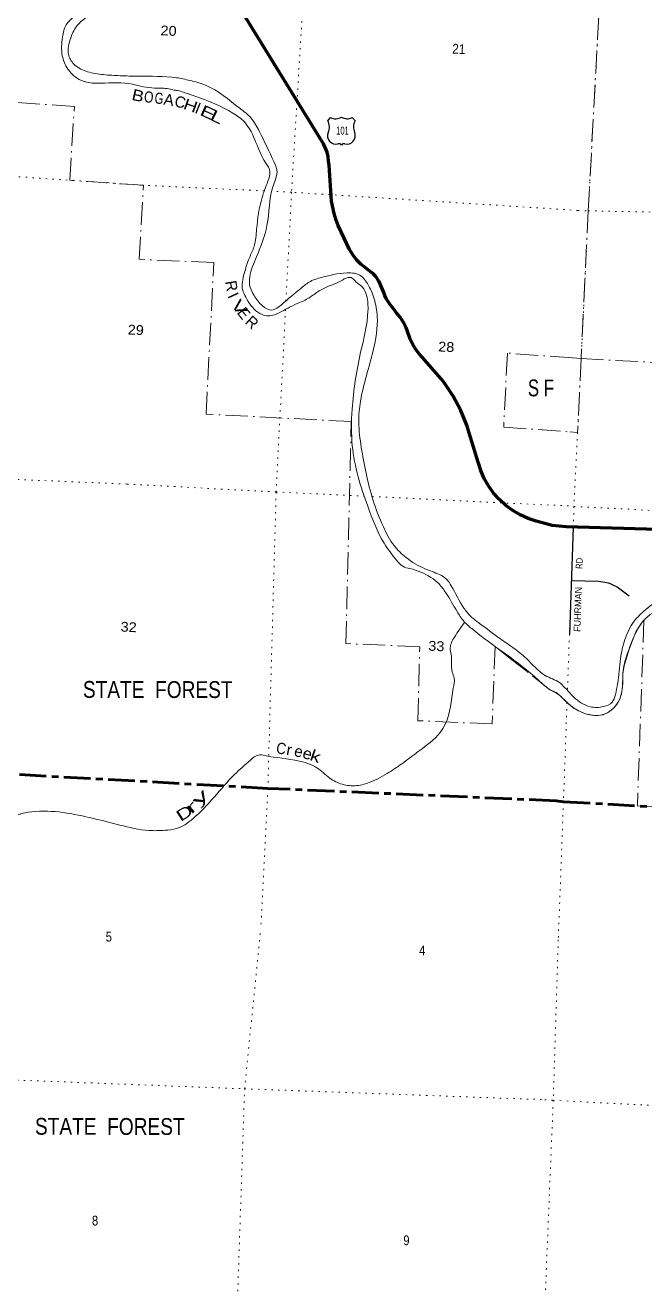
# Model space of a CAD drawing. Header units: feet. Extents: x -932108 to -739700, y 12311 to 202656.
# Drawn here: x -843209 to -832152, y 146932 to 169453 of the extents above; entities that cross this region are included whole.
import ezdxf
from ezdxf.enums import TextEntityAlignment as Align

# ---------------------------------------------------------------- set-up
doc = ezdxf.new("R2010")
doc.units = ezdxf.units.FT
doc.header["$LTSCALE"] = 80
for name, pattern in [('DOT_DASHED', [7.7, 5, -1.2, 0.3, -1.2]), ('DOTTED', [1.5, 0.3, -1.2]), ('LONG_DASH_SHORT_DASH', [9.9, 6, -1.2, 1.5, -1.2])]:
    doc.linetypes.add(name, pattern=pattern)
for name, color, linetype, lineweight in [('11', 7, 'LONG_DASH_SHORT_DASH', 60), ('16', 7, 'Continuous', 25), ('20', 7, 'Continuous', 70), ('29', 7, 'Continuous', 25), ('30', 7, 'Continuous', 35), ('39', 7, 'Continuous', 13), ('44', 7, 'DOT_DASHED', 13), ('7', 7, 'DOTTED', 13)]:
    doc.layers.add(name, color=color, linetype=linetype, lineweight=lineweight)
doc.layers.add('41', color=7, linetype='Continuous')

msp = doc.modelspace()

# ---------------------------------------------------------------- linework, layer by layer
at = {"layer": '11'}
for points in [[(-833735.28, 155619.2), (-838879, 155840.95), (-843603, 156101.95), (-844142, 156161.95), (-849017, 156658.95), (-854313, 156795.95), (-859531, 157000.95), (-859672, 157005.95), (-864587.66, 157091.21)], [(-833735.28, 155619.2), (-833603, 155600.95), (-828334.99, 155303.37), (-827161.44, 155266.3)]]:
    msp.add_lwpolyline(points, dxfattribs=at)
at = {"layer": '16'}
for p, q in [((-837809.56, 167750.08), (-837758.25, 167808.84)), ((-837566.49, 167814.81), (-837566.77, 167814.61)), ((-837374.4, 167808.93), (-837323.01, 167750.08))]:
    msp.add_line(p, q, dxfattribs=at)
for centre, radius, start, end in [((-837667.17, 167966.5), 182.07, 239.97227, 303.45418), ((-837465.39, 167966), 181.52, 236.33975, 300.08743), ((-837465.4, 167966.5), 182.07, 236.54582, 236.59441), ((-838002.54, 167639.45), 222.05, 332.97043, 29.75871), ((-837130.04, 167639.45), 222.05, 150.24129, 207.02957), ((-837663.35, 167484.55), 151.42, 159.09177, 283.81923), ((-837469.23, 167484.55), 151.42, 256.18077, 20.90823)]:
    msp.add_arc(centre, radius, start, end, dxfattribs=at)
for centre, major_axis, start_param, end_param in [((-837608.01, 167285.73), (-19.56, 51.67), 4.95877769, 6.28318531), ((-837524.56, 167285.73), (19.56, 51.67), 0, 1.32637542)]:
    msp.add_ellipse(centre, major_axis=major_axis, ratio=0.929097, start_param=start_param, end_param=end_param, dxfattribs=at)
at = {"layer": '20'}
for points in [[(-833553.75, 160504.78), (-833804.72, 160531.5), (-834067.64, 160599.47), (-834088.96, 160605.22), (-834235.57, 160654.28), (-834376.24, 160718.39), (-834509.44, 160796.86), (-834633.71, 160888.82), (-834747.69, 160993.27), (-834850.12, 161109.06), (-834939.89, 161234.93), (-835016.01, 161369.48), (-835077.65, 161511.26), (-835124.13, 161658.7), (-835329.14, 162319.59), (-835435.69, 162582.95), (-835569.19, 162833.73), (-835728.16, 163069.18), (-835788.83, 163146.64), (-836126.81, 163529.57), (-836180.22, 163591.77), (-836239.96, 163671.38), (-836293.24, 163760.04), (-836336.96, 163853.78), (-836399.74, 164025.37), (-836411.8, 164054.66), (-836460.19, 164152.83), (-836518.58, 164245.4), (-836586.32, 164331.36), (-836614.24, 164367.38), (-836705.86, 164484.56), (-836713.27, 164495.99), (-836737.05, 164528.27), (-836766.96, 164577.47), (-836791.57, 164629.52), (-836810.6, 164683.86), (-836860.94, 164810.67), (-836895.11, 164880.78), (-836902.1, 164894.07), (-836928.39, 164936.78), (-836959.01, 164976.51), (-836993.61, 165012.83), (-837031.82, 165045.32), (-837145.05, 165129.52), (-837218.8, 165191.96), (-837295.34, 165270.91), (-837363.21, 165357.43), (-837421.66, 165450.57), (-837624.75, 165881.62), (-837662.38, 165974.54), (-837697.84, 166093.31), (-837742.53, 166314.46), (-837785.84, 166954.27), (-837794.54, 167029.69), (-837804.75, 167109.25), (-837823.23, 167187.3), (-837849.76, 167262.99), (-837884.06, 167335.5), (-837925.75, 167404.02), (-837934.39, 167416.41), (-837944.47, 167434.23), (-841105.45, 172565.67)], [(-829464.71, 160384.14), (-833553.75, 160504.78)]]:
    msp.add_lwpolyline(points, dxfattribs=at)
at = {"layer": '29'}
msp.add_line((-833429.38, 160499.9), (-833496.27, 158587.57), dxfattribs=at)
msp.add_lwpolyline([(-833463.18, 159548.83), (-832976.78, 159535.17), (-832865.89, 159521.3), (-832804.9, 159504.65), (-832760.54, 159488.01), (-832696.78, 159460.27), (-832644.11, 159432.53), (-832429, 159275.95)], dxfattribs=at)
at = {"layer": '39'}
for points in [[(-850564.08, 175257.79), (-850526.66, 175162.33), (-850450.26, 175112.52), (-850344.05, 175192.78), (-850231.48, 175420.32), (-850024.67, 175684.19), (-849769.96, 175798.41), (-849661.14, 175799.74), (-849239.98, 175617.67), (-849144.09, 175506.37), (-849102.21, 175310.51), (-849073.09, 175006.05), (-848964.34, 174772.92), (-848819.58, 174534.17), (-848716.95, 174299.28), (-848338.1, 173884.6), (-847846.74, 173462.99), (-847596.83, 173326.79), (-847357.67, 173267.87), (-847116.85, 173247.27), (-846766.86, 173329.05), (-846157.18, 173500.58), (-845827.99, 173520.61), (-845619.07, 173507.47), (-845484.46, 173453.1), (-845370.3, 173391.53), (-845119.69, 173317.96), (-844641.62, 173008.1), (-844392.76, 172894.18), (-844088.48, 172711.15), (-843611.46, 172377.08), (-843408.14, 172281.31), (-843176.06, 172198.44), (-842211.73, 171861.35), (-841972.66, 171800.4), (-841738.91, 171662.89), (-841373.09, 171319.51), (-841264.77, 171029.8), (-841278.58, 170850.51), (-841342.56, 170721.92), (-841383.37, 170477.1), (-841503.2, 170221.58), (-841679.58, 169915.97), (-841878.08, 169750.78), (-842153.95, 169566.74), (-842314.08, 169403.92), (-842410.22, 169183.75), (-842430.31, 168905.7), (-842322.53, 168743.35), (-842100.06, 168624.51), (-841814.32, 168571.64), (-841517.03, 168552.63), (-841195.18, 168542.66), (-840509.44, 168516.84), (-840271.86, 168468.09), (-839989.52, 168383.03), (-839380.86, 167972.49), (-839178.93, 167797.95), (-839032.07, 167561.13), (-838767.81, 167011.97), (-838713.25, 166829.71), (-838744.98, 166701.73), (-838790.95, 166570.33), (-838895.29, 165881.59), (-839082.68, 165321.78), (-839202.77, 164967.22), (-839198.3, 164791.18), (-839124.61, 164632.34), (-838975.48, 164447.97), (-838809.57, 164372.03), (-838638.25, 164467.65), (-838285.03, 164763.54), (-838118.7, 164883.63), (-837887.67, 164962.51), (-837403.15, 165034.39), (-837263.3, 165008.08), (-837101.23, 164843.37), (-836981.99, 164573.39), (-836927.08, 164259.73), (-836997.69, 163652.39), (-837226.23, 162746.72), (-837256.37, 162376.12), (-837211.6, 161921.41)], [(-849160.32, 174898.68), (-848872.81, 174328.3), (-848644.91, 174009.13), (-848350.59, 173689.08), (-847886.86, 173327.29), (-847487.21, 173113.83), (-847169.03, 173065.61), (-846811.87, 173126.87), (-846155.68, 173348.93), (-845831.22, 173399.48), (-845623.44, 173360.11), (-844991.01, 173079.91), (-843797.21, 172320.49), (-843583.57, 172183.85), (-843369.58, 172101.76), (-843125.71, 172058.8), (-842946.86, 172002.51), (-842340.31, 171775.99), (-842173.96, 171710.13), (-841684.54, 171430.1), (-841524.65, 171261.43), (-841450, 171031.8), (-841526.56, 170752.16), (-841545.6, 170544.8), (-841595.86, 170314.55), (-841830.45, 169920.52), (-841955.36, 169826.91), (-842117.5, 169757.17), (-842337.6, 169605.05), (-842478.85, 169459.61), (-842544.57, 169244.18), (-842547.1, 168906.74), (-842448.49, 168672.02), (-842292.19, 168513.62), (-842108.27, 168434.87), (-841857.14, 168419.89), (-841293.95, 168401.43), (-841100.51, 168356.62), (-840900.16, 168331.73), (-840646.93, 168318.68), (-840551.22, 168296.32), (-840463.19, 168282.38), (-840357.86, 168249.5), (-840167.3, 168184.6), (-839501.48, 167884.76), (-839298.68, 167730.4), (-839091.07, 167361.58), (-838915.62, 166994.16), (-838841.66, 166841.36), (-838879.33, 166669.18), (-838982.55, 166378.57), (-839079.38, 165816.84), (-839125.08, 165505.53), (-839208.29, 165305.01), (-839301.02, 165024.06), (-839327.93, 164728.1), (-839272.95, 164602.41), (-839058.95, 164334.38), (-838900.65, 164268.87), (-838678.72, 164323.88), (-838357.4, 164487.76), (-838234.33, 164538.99), (-838054.18, 164652.42), (-837868, 164765.59), (-837582.69, 164888.59), (-837442.92, 164953.25), (-837374.83, 164944.22), (-837307.35, 164874.58), (-837194.41, 164784.77), (-837116.52, 164629.78), (-837092.21, 164353.83), (-837222.68, 163619.74), (-837375.44, 162603.64), (-837371.39, 161952.62), (-837268.4, 161400.38), (-837095.83, 160873.41), (-836804.11, 160213.9), (-836581.64, 159909.11), (-836469.49, 159801.15), (-836342.3, 159761.25), (-835970.45, 159603.57), (-835824.47, 159486.04), (-835704.27, 159331.23), (-835501.29, 158994.95), (-835385.73, 158826.2), (-835240.53, 158690.52), (-834051.62, 157771.63), (-833845.32, 157604.99), (-833677.01, 157508.05), (-833665.52, 157496.76)], [(-837211.6, 161921.41), (-837126.62, 161464.95), (-836817.67, 160505.55), (-836626.67, 160171.81), (-836410.4, 159956.23), (-836074.56, 159757.67), (-835815.21, 159653.4), (-835689.86, 159571.13), (-835606.29, 159454.31), (-835379.88, 159054.35), (-835255.31, 158907.43), (-835101.55, 158783.51), (-834726.81, 158506.45), (-834501.98, 158349.1), (-834264.57, 158156.85), (-833929.16, 157855.23), (-833672.91, 157726.76), (-833658.77, 157716.39)], [(-833665.52, 157496.76), (-833507, 157341.95), (-833271, 157195.95), (-832985, 157142.95), (-832817, 157189.95), (-832695, 157285.95), (-832601, 157427.95), (-832553, 157617.95), (-832532, 157984.95), (-832444, 158290.95), (-832352, 158533.95), (-832209, 158786.95), (-832054, 158940.95), (-831731, 159118.95), (-831517, 159195.95), (-831332, 159221.95), (-831065, 159241.95), (-830912, 159290.95), (-830690, 159344.95), (-830154, 159460.95), (-829408, 159721.95), (-829145, 159803.95), (-828930, 159946.95), (-828798, 160071.95), (-828588.88, 160136.67)], [(-833658.77, 157716.39), (-833507, 157562.95), (-833418, 157467.95), (-833126, 157295.95), (-832890, 157298.95), (-832734, 157376.95), (-832676, 157511.95), (-832637, 157703.95), (-832586, 158154.95), (-832507, 158494.95), (-832343, 158820.95), (-832140, 159024.95), (-831256, 159521.95), (-831055, 159566.95), (-830890.24, 159587.92)], [(-835371.09, 158798.56), (-835547.16, 158540.15), (-835624.08, 158345.42), (-835608.95, 158229.55), (-835598.63, 158095.69), (-835588.4, 157913.34), (-835554.74, 157806.77), (-835570.55, 157627.56), (-835708.99, 156988.82), (-835806.27, 156835.39), (-836176.88, 156509.94), (-836453.7, 156303.7), (-836711.03, 156128.95), (-837040.83, 155955.34), (-837295.45, 155889.62), (-837550.26, 155912.85), (-837773.07, 156023.61), (-838002.8, 156207.44), (-838321.94, 156326.44), (-838931.98, 156425.77), (-839050.42, 156434.98), (-839189.23, 156346.02), (-839474.44, 156085.57), (-840219.59, 155297.4), (-840363.11, 155192.48), (-840509.09, 155124.05), (-840713.89, 155092.54), (-841004.1, 155089.01), (-841521.57, 155186.33), (-842059.68, 155318.91), (-843157.39, 155413.2), (-843385.62, 155352.4), (-843580.19, 155231.51), (-843772.57, 154975.11), (-844037.76, 154479.32), (-844192.9, 154245.55), (-844275.41, 154061.17), (-844271.82, 153911.44), (-844184.06, 153798.47), (-844042.62, 153622.53), (-843974.79, 153556.29), (-843930.45, 153519.46)]]:
    msp.add_spline(points, degree=3, dxfattribs=at)
at = {"layer": '44'}
for p, q in [((-833160, 166142.95), (-833287.94, 163507.68)), ((-833441.76, 163519.04), (-833287.94, 163507.68)), ((-833287.94, 163507.68), (-833351.97, 162188.81)), ((-833287.94, 163507.68), (-830708.56, 163371.5)), ((-833490.8, 162199.06), (-833351.97, 162188.81))]:
    msp.add_line(p, q, dxfattribs=at)
for points in [[(-834825.07, 158368.23), (-834874.28, 156989.53), (-836204.2, 157046.86), (-836167.26, 158366.5), (-837486.18, 158423.36), (-837391.83, 162384.51), (-839981.58, 162515.54), (-839843.12, 165218.05), (-841177.17, 165280.16), (-841097.13, 166597.86), (-842414.12, 166687.9), (-842331.83, 168005.37), (-843648.71, 168096.42), (-843482.28, 170760.97), (-847415.13, 170975.89), (-847396.87, 172296.86), (-848716, 172368.95), (-848734.26, 171047.98), (-847415.13, 170975.89), (-847433.39, 169654.92), (-851391.36, 169829.25), (-851481.33, 164610.53)], [(-833160, 166142.95), (-832874, 171491.95), (-833145.92, 171480.94)], [(-833441.76, 163519.04), (-834604.78, 163604.92), (-834668.81, 162286.03), (-833490.8, 162199.06)], [(-832166.53, 158840.61), (-832218.3, 158779.74), (-832312.56, 158629.7), (-832432.53, 158325.32), (-832522.51, 158025.23), (-832543.94, 157883.76), (-832552.51, 157647.97), (-832565.36, 157540.8), (-832599.64, 157433.62), (-832651.06, 157339.31), (-832719.61, 157257.86), (-832796.74, 157197.84), (-832895.29, 157154.97), (-832985.27, 157137.82), (-833079.53, 157146.39), (-833208.07, 157172.11), (-833319.48, 157219.27), (-833422.31, 157270.72), (-833539.72, 157373.91), (-833665.48, 157498)], [(-832166.53, 158840.61), (-832284.82, 155526.49), (-829653.63, 155377.86), (-829593.28, 158018.66), (-828274.63, 157944.17), (-828334.99, 155303.37), (-827375.4, 155273.06)], [(-833665.48, 157498), (-833737.74, 157546.8), (-833844.03, 157599.97), (-834248.73, 157923.09), (-834526.71, 158135.77), (-834825.07, 158368.23)]]:
    msp.add_lwpolyline(points, dxfattribs=at)
at = {"layer": '7'}
msp.add_line((-837012.51, 161044.9), (-833539.84, 160879.09), dxfattribs=at)
for points in [[(-832399.55, 180931.45), (-832597, 176850.95), (-832874, 171491.95), (-833160, 166142.95), (-833416, 160869.95), (-833532.14, 157588.36)], [(-838024.77, 174376.99), (-838135, 171800.95), (-838457, 166474.95), (-838556.49, 164533.2)], [(-838946, 166497.71), (-841142, 166599.95), (-843731, 166778.95), (-846382, 166914.95), (-848788, 167160.95), (-853995, 167310.95), (-859221, 167364.95), (-862056.63, 167441.87)], [(-833344.02, 166149.27), (-838457, 166474.95), (-838809.19, 166491.34)], [(-833344.02, 166149.27), (-833160, 166142.95), (-827974, 166040.95), (-822682, 165689.95), (-817417, 165655.95)], [(-838564.24, 164381.7), (-838731, 161126.95), (-838879, 155840.95), (-839005.72, 153335.4)], [(-864384.58, 162361.46), (-861915, 162224.95), (-859320, 162097.95), (-854138, 162047.95), (-848897, 161892.95), (-844059, 161378.95), (-841393, 161268.95), (-838731, 161126.95), (-837159.79, 161051.93)], [(-833539.84, 160879.09), (-833416, 160869.95), (-828214, 160596.95), (-822884, 160354.95), (-817553, 160214.95), (-812288, 160068.95), (-808288.63, 159982.25)], [(-833539.72, 157373.91), (-833603, 155600.95), (-833695.88, 153137.51)], [(-840227.46, 123937.08), (-840184.8, 129145.53), (-839793.94, 134465.63), (-839647.2, 139965.47), (-839471.19, 145190.89), (-839294.61, 150481.05), (-839005.72, 153335.4)], [(-833695.88, 153137.51), (-833785.52, 150276.36), (-834004.45, 144945.15), (-834221.11, 139621.94), (-834459.86, 134301.43), (-834653.67, 130976.23)], [(-864804.54, 151462.92), (-860541.79, 151281.69), (-855323.43, 151070.06), (-849856.66, 150887.02), (-844553.6, 150682.14), (-839294.61, 150481.05), (-833938.4, 150287.14)], [(-833938.4, 150287.14), (-833785.52, 150276.36), (-828473.92, 150005.15), (-823209.48, 149836.35), (-817885.65, 149633.41), (-812710.08, 149459.28), (-812315.86, 149446.03)]]:
    msp.add_lwpolyline(points, dxfattribs=at)

# ---------------------------------------------------------------- texts
at = {"layer": '16', "width": 0.6}
msp.add_text('101', height=140, dxfattribs=at).set_placement((-837546.7, 167503.04), align=Align.CENTER)
at = {"layer": '30', "width": 0.85}
msp.add_text('RD', height=120, rotation=87.997, dxfattribs=at).set_placement((-833265.35, 159754.06))
at = {"layer": '30'}
msp.add_text('FUHRMAN', height=120, rotation=87.997, dxfattribs=at).set_placement((-833302.25, 158629.69))
at = {"layer": '41'}
for s, rotation, width, p in [('B', 347.456, 1.2, (-841321.95, 168124.53)), ('O', 353.241, 0.8, (-841097.93, 168082.18)), ('G', 355.27, 0.75, (-840906.14, 168056.77)), ('H', 340.332, 1.25, (-840403.43, 167967.8)), ('E', 335.681, 1.5, (-840109.73, 167859.41)), ('L', 333.962, 1.45, (-839926.8, 167775.4)), ('I', 294.866, 1.05, (-839604.45, 164626.88)), ('V', 301.702, 1.5, (-839541.98, 164480.25)), ('C', 350.693, 0.9, (-838741.77, 156468.48)), ('r', 349.848, 1.05, (-838560.41, 156441.12)), ('e', 343.778, 1.1, (-838276.98, 156388.31)), ('k', 340.261, 1.35, (-838146.14, 156351.02)), ('y', 46.402, 2.15, (-840118.09, 155505.76)), ('D', 32.423, 1.5, (-840436.39, 155239.21)), ('r', 40.402, 2.05, (-840250, 155369.68))]:
    msp.add_text(s, height=200, rotation=rotation, dxfattribs=dict(at, width=width)).set_placement(p)
for s, rotation, p in [('A', 351.032, (-840748.11, 168039.4)), ('C', 346.903, (-840559.31, 168008.57)), ('I', 337.681, (-840197.35, 167896.68)), ('R', 279.801, (-839642.35, 164880.94)), ('E', 307.784, (-839441.01, 164324.88)), ('R', 317.581, (-839299.94, 164145.39)), ('e', 347.75, (-838422.68, 156419.35))]:
    msp.add_text(s, height=200, rotation=rotation, dxfattribs=at).set_placement(p)
at = {"layer": '44'}
for s, width, p in [('S F', 0.75, (-834239.21, 162833.29)), ('STATE  FOREST', 0.85, (-842180.25, 157455.39)), ('STATE  FOREST', 0.85, (-843035.64, 149661.89))]:
    msp.add_text(s, height=300, rotation=359.919, dxfattribs=dict(at, width=width)).set_placement(p)
at = {"layer": '7'}
for s, width, p in [('20', 1.1, (-840797, 169274.95)), ('21', 0.9, (-835592, 168947.95)), ('29', 1.1, (-841382.1, 163937.68)), ('28', 1.1, (-835841.63, 163635.2)), ('32', 1.1, (-841509.72, 158637.52)), ('33', 1.1, (-836018.68, 158298.26))]:
    msp.add_text(s, height=175, rotation=357.506, dxfattribs=dict(at, width=width)).set_placement(p)
at = {"layer": '7', "width": 0.85}
for s, p in [('5', (-841772.37, 153107.63)), ('4', (-836179.84, 152861.42)), ('8', (-842018.58, 148042.69)), ('9', (-836461.22, 147690.96))]:
    msp.add_text(s, height=175, dxfattribs=at).set_placement(p)

doc.saveas('drawing.dxf')
